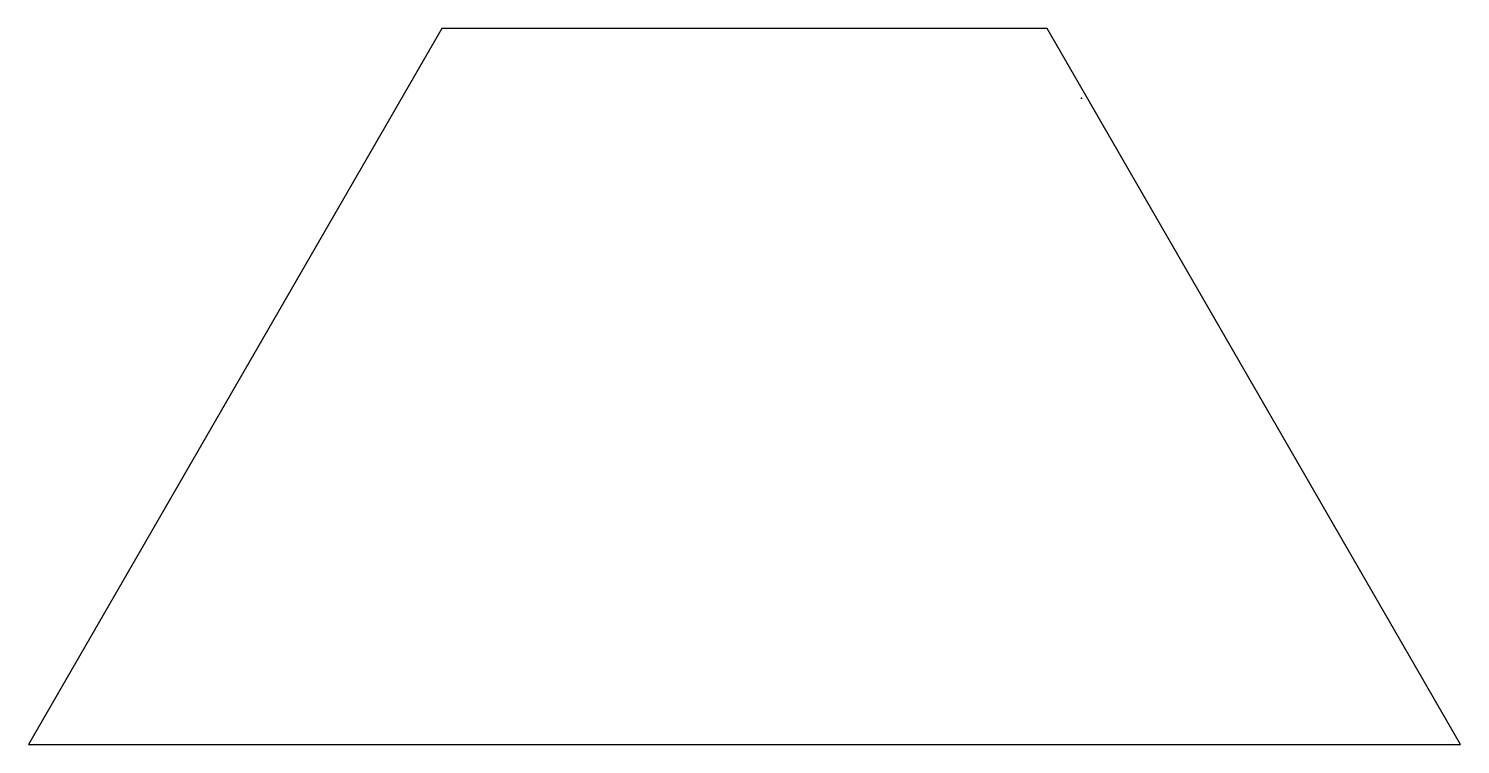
# Model space of a CAD drawing. Header units: millimetres. Extents: x 0 to 100, y 0 to 50.
import ezdxf

# ---------------------------------------------------------------- set-up
doc = ezdxf.new("R2010")
doc.units = ezdxf.units.MM
doc.layers.get('0').update_dxf_attribs({"color": 250, "linetype": 'CONTINUOUS'})

msp = doc.modelspace()

# ---------------------------------------------------------------- linework, layer by layer
msp.add_lwpolyline([(0, 0), (100, 0), (71.13, 50), (28.87, 50)], close=True)
msp.add_point((73.53, 45.14))

doc.saveas('drawing.dxf')
